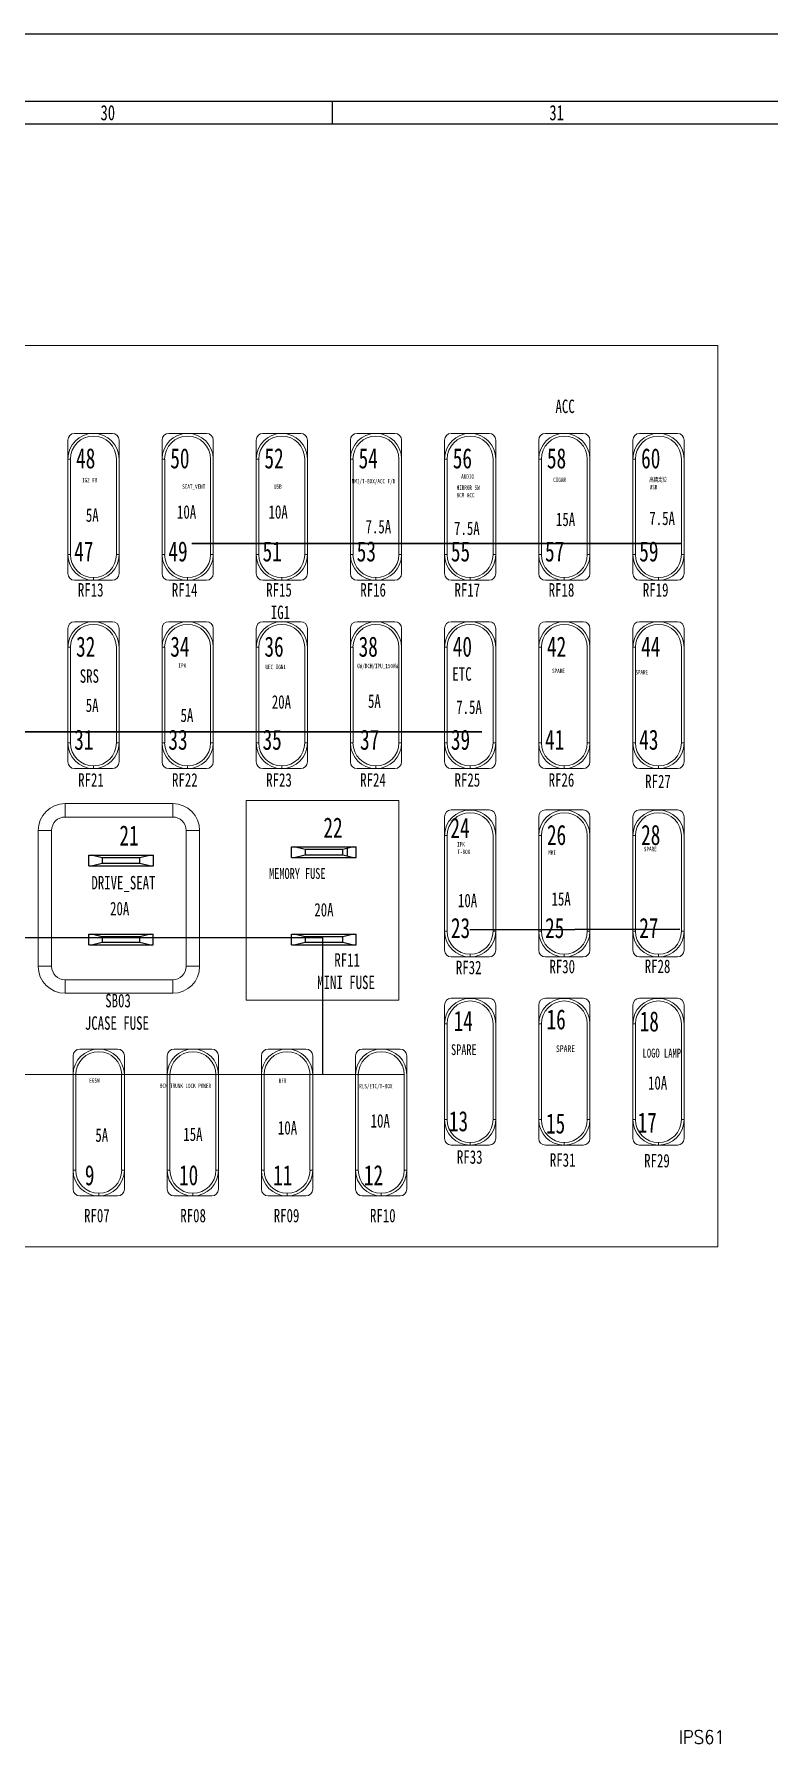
# Model space of a CAD drawing. Header units: inches. Extents: x 47316 to 59086, y 3141 to 11743.
# Drawn here: x 53201.4 to 53365.2, y 8692.1 to 9073.5 of the extents above; entities that cross this region are included whole.
import ezdxf

# ---------------------------------------------------------------- set-up
doc = ezdxf.new("R2010")
doc.units = ezdxf.units.IN
doc.header["$MEASUREMENT"] = 0
doc.layers.add('120', color=7, linetype='Continuous')
doc.styles.add('MtX_FangSong_GB2312', font='')
doc.styles.add('MtX_NSimSun', font='')
doc.styles.add('MtX_SimSun', font='')
doc.styles.add('MtX_SimSun_1_2', font='')
doc.styles.get("Standard").update_dxf_attribs({"font": ''})
doc.styles.get('MtX_FangSong_GB2312').set_extended_font_data('FangSong_GB2312')
doc.styles.get('MtX_NSimSun').set_extended_font_data('NSimSun')
doc.styles.get('MtX_SimSun').set_extended_font_data('SimSun')
doc.styles.get('MtX_SimSun_1_2').set_extended_font_data('SimSun', bold=True)
doc.styles.get('Standard').set_extended_font_data('SimSun')

msp = doc.modelspace()

# ---------------------------------------------------------------- linework, layer by layer
at = {"color": 0, "lineweight": -2}
for p, q in [((56191.93, 9073.45), (50247.93, 9073.45)), ((56067.93, 9058.45), (50267.93, 9058.45)), ((53267.93, 9053.45), (53267.93, 9058.45)), ((50267.93, 9053.45), (56171.93, 9053.45))]:
    msp.add_line(p, q, dxfattribs=at)
at = {"color": 0, "linetype": 'ByBlock', "lineweight": 18}
for p, q in [((52987.82, 9003.99), (53353.82, 9003.99)), ((53353.82, 9003.99), (53353.82, 8802.99)), ((53214.61, 8984.42), (53210.4, 8984.42)), ((53218.83, 8984.42), (53214.61, 8984.42)), ((53235.61, 8984.42), (53231.4, 8984.42)), ((53239.83, 8984.42), (53235.61, 8984.42)), ((53256.61, 8984.42), (53252.4, 8984.42)), ((53260.83, 8984.42), (53256.61, 8984.42)), ((53277.61, 8984.42), (53273.4, 8984.42)), ((53281.83, 8984.42), (53277.61, 8984.42)), ((53298.61, 8984.42), (53294.4, 8984.42)), ((53302.83, 8984.42), (53298.61, 8984.42)), ((53319.61, 8984.42), (53315.4, 8984.42)), ((53323.83, 8984.42), (53319.61, 8984.42)), ((53340.61, 8984.42), (53336.4, 8984.42)), ((53344.83, 8984.42), (53340.61, 8984.42)), ((53208.9, 8982.92), (53208.9, 8978.7)), ((53220.33, 8978.7), (53220.33, 8982.92)), ((53229.9, 8982.92), (53229.9, 8978.7)), ((53241.33, 8978.7), (53241.33, 8982.92)), ((53250.9, 8982.92), (53250.9, 8978.7)), ((53262.33, 8978.7), (53262.33, 8982.92)), ((53271.9, 8982.92), (53271.9, 8978.7)), ((53283.33, 8978.7), (53283.33, 8982.92)), ((53292.9, 8982.92), (53292.9, 8978.7)), ((53304.33, 8978.7), (53304.33, 8982.92)), ((53313.9, 8982.92), (53313.9, 8978.7)), ((53325.33, 8978.7), (53325.33, 8982.92)), ((53334.9, 8982.92), (53334.9, 8978.7)), ((53346.33, 8978.7), (53346.33, 8982.92)), ((53208.9, 8957.37), (53208.9, 8978.7)), ((53208.9, 8978.7), (53209.5, 8978.7)), ((53209.5, 8978.7), (53209.5, 8957.37)), ((53219.73, 8957.37), (53219.73, 8978.7)), ((53220.33, 8978.7), (53220.33, 8957.37)), ((53229.9, 8957.37), (53229.9, 8978.7)), ((53229.9, 8978.7), (53230.5, 8978.7)), ((53230.5, 8978.7), (53230.5, 8957.37)), ((53240.73, 8957.37), (53240.73, 8978.7)), ((53241.33, 8978.7), (53241.33, 8957.37)), ((53250.9, 8957.37), (53250.9, 8978.7)), ((53250.9, 8978.7), (53251.5, 8978.7)), ((53251.5, 8978.7), (53251.5, 8957.37)), ((53261.73, 8957.37), (53261.73, 8978.7)), ((53262.33, 8978.7), (53262.33, 8957.37)), ((53271.9, 8957.37), (53271.9, 8978.7)), ((53271.9, 8978.7), (53272.5, 8978.7)), ((53272.5, 8978.7), (53272.5, 8957.37)), ((53282.73, 8957.37), (53282.73, 8978.7)), ((53283.33, 8978.7), (53283.33, 8957.37)), ((53292.9, 8957.37), (53292.9, 8978.7)), ((53292.9, 8978.7), (53293.5, 8978.7)), ((53293.5, 8978.7), (53293.5, 8957.37)), ((53303.73, 8957.37), (53303.73, 8978.7)), ((53304.33, 8978.7), (53304.33, 8957.37)), ((53313.9, 8957.37), (53313.9, 8978.7)), ((53313.9, 8978.7), (53314.5, 8978.7)), ((53314.5, 8978.7), (53314.5, 8957.37)), ((53324.73, 8957.37), (53324.73, 8978.7)), ((53325.33, 8978.7), (53325.33, 8957.37)), ((53334.9, 8957.37), (53334.9, 8978.7)), ((53334.9, 8978.7), (53335.5, 8978.7)), ((53335.5, 8978.7), (53335.5, 8957.37)), ((53345.73, 8957.37), (53345.73, 8978.7)), ((53346.33, 8978.7), (53346.33, 8957.37)), ((53208.9, 8957.37), (53209.5, 8957.37)), ((53208.9, 8957.37), (53208.9, 8953.16)), ((53219.73, 8957.37), (53220.33, 8957.37)), ((53220.33, 8953.16), (53220.33, 8957.37)), ((53229.9, 8957.37), (53230.5, 8957.37)), ((53229.9, 8957.37), (53229.9, 8953.16)), ((53240.73, 8957.37), (53241.33, 8957.37)), ((53241.33, 8953.16), (53241.33, 8957.37)), ((53250.9, 8957.37), (53251.5, 8957.37)), ((53250.9, 8957.37), (53250.9, 8953.16)), ((53261.73, 8957.37), (53262.33, 8957.37)), ((53262.33, 8953.16), (53262.33, 8957.37)), ((53271.9, 8957.37), (53272.5, 8957.37)), ((53271.9, 8957.37), (53271.9, 8953.16)), ((53282.73, 8957.37), (53283.33, 8957.37)), ((53283.33, 8953.16), (53283.33, 8957.37)), ((53292.9, 8957.37), (53293.5, 8957.37)), ((53292.9, 8957.37), (53292.9, 8953.16)), ((53303.73, 8957.37), (53304.33, 8957.37)), ((53304.33, 8953.16), (53304.33, 8957.37)), ((53313.9, 8957.37), (53314.5, 8957.37)), ((53313.9, 8957.37), (53313.9, 8953.16)), ((53324.73, 8957.37), (53325.33, 8957.37)), ((53325.33, 8953.16), (53325.33, 8957.37)), ((53334.9, 8957.37), (53335.5, 8957.37)), ((53334.9, 8957.37), (53334.9, 8953.16)), ((53345.73, 8957.37), (53346.33, 8957.37)), ((53346.33, 8953.16), (53346.33, 8957.37)), ((53210.4, 8951.66), (53214.61, 8951.66)), ((53214.61, 8951.66), (53214.61, 8952.26)), ((53214.61, 8951.66), (53218.83, 8951.66)), ((53231.4, 8951.66), (53235.61, 8951.66)), ((53235.61, 8951.66), (53235.61, 8952.26)), ((53235.61, 8951.66), (53239.83, 8951.66)), ((53252.4, 8951.66), (53256.61, 8951.66)), ((53256.61, 8951.66), (53256.61, 8952.26)), ((53256.61, 8951.66), (53260.83, 8951.66)), ((53273.4, 8951.66), (53277.61, 8951.66)), ((53277.61, 8951.66), (53277.61, 8952.26)), ((53277.61, 8951.66), (53281.83, 8951.66)), ((53294.4, 8951.66), (53298.61, 8951.66)), ((53298.61, 8951.66), (53298.61, 8952.26)), ((53298.61, 8951.66), (53302.83, 8951.66)), ((53315.4, 8951.66), (53319.61, 8951.66)), ((53319.61, 8951.66), (53319.61, 8952.26)), ((53319.61, 8951.66), (53323.83, 8951.66)), ((53336.4, 8951.66), (53340.61, 8951.66)), ((53340.61, 8951.66), (53340.61, 8952.26)), ((53340.61, 8951.66), (53344.83, 8951.66)), ((53214.61, 8942.42), (53210.4, 8942.42)), ((53218.83, 8942.42), (53214.61, 8942.42)), ((53235.61, 8942.42), (53231.4, 8942.42)), ((53239.83, 8942.42), (53235.61, 8942.42)), ((53256.61, 8942.42), (53252.4, 8942.42)), ((53260.83, 8942.42), (53256.61, 8942.42)), ((53277.61, 8942.42), (53273.4, 8942.42)), ((53281.83, 8942.42), (53277.61, 8942.42)), ((53298.61, 8942.42), (53294.4, 8942.42)), ((53302.83, 8942.42), (53298.61, 8942.42)), ((53319.61, 8942.42), (53315.4, 8942.42)), ((53323.83, 8942.42), (53319.61, 8942.42)), ((53340.61, 8942.42), (53336.4, 8942.42)), ((53344.83, 8942.42), (53340.61, 8942.42)), ((53208.9, 8940.92), (53208.9, 8936.7)), ((53220.33, 8936.7), (53220.33, 8940.92)), ((53229.9, 8940.92), (53229.9, 8936.7)), ((53241.33, 8936.7), (53241.33, 8940.92)), ((53250.9, 8940.92), (53250.9, 8936.7)), ((53262.33, 8936.7), (53262.33, 8940.92)), ((53271.9, 8940.92), (53271.9, 8936.7)), ((53283.33, 8936.7), (53283.33, 8940.92)), ((53292.9, 8940.92), (53292.9, 8936.7)), ((53304.33, 8936.7), (53304.33, 8940.92)), ((53313.9, 8940.92), (53313.9, 8936.7)), ((53325.33, 8936.7), (53325.33, 8940.92)), ((53334.9, 8940.92), (53334.9, 8936.7)), ((53346.33, 8936.7), (53346.33, 8940.92)), ((53208.9, 8915.37), (53208.9, 8936.7)), ((53208.9, 8936.7), (53209.5, 8936.7)), ((53209.5, 8936.7), (53209.5, 8915.37)), ((53219.73, 8915.37), (53219.73, 8936.7)), ((53220.33, 8936.7), (53220.33, 8915.37)), ((53229.9, 8915.37), (53229.9, 8936.7)), ((53229.9, 8936.7), (53230.5, 8936.7)), ((53230.5, 8936.7), (53230.5, 8915.37)), ((53240.73, 8915.37), (53240.73, 8936.7)), ((53241.33, 8936.7), (53241.33, 8915.37)), ((53250.9, 8915.37), (53250.9, 8936.7)), ((53250.9, 8936.7), (53251.5, 8936.7)), ((53251.5, 8936.7), (53251.5, 8915.37)), ((53261.73, 8915.37), (53261.73, 8936.7)), ((53262.33, 8936.7), (53262.33, 8915.37)), ((53271.9, 8915.37), (53271.9, 8936.7)), ((53271.9, 8936.7), (53272.5, 8936.7)), ((53272.5, 8936.7), (53272.5, 8915.37)), ((53282.73, 8915.37), (53282.73, 8936.7)), ((53283.33, 8936.7), (53283.33, 8915.37)), ((53292.9, 8915.37), (53292.9, 8936.7)), ((53292.9, 8936.7), (53293.5, 8936.7)), ((53293.5, 8936.7), (53293.5, 8915.37)), ((53303.73, 8915.37), (53303.73, 8936.7)), ((53304.33, 8936.7), (53304.33, 8915.37)), ((53313.9, 8915.37), (53313.9, 8936.7)), ((53313.9, 8936.7), (53314.5, 8936.7)), ((53314.5, 8936.7), (53314.5, 8915.37)), ((53324.73, 8915.37), (53324.73, 8936.7)), ((53325.33, 8936.7), (53325.33, 8915.37)), ((53334.9, 8915.37), (53334.9, 8936.7)), ((53334.9, 8936.7), (53335.5, 8936.7)), ((53335.5, 8936.7), (53335.5, 8915.37)), ((53345.73, 8915.37), (53345.73, 8936.7)), ((53346.33, 8936.7), (53346.33, 8915.37)), ((53208.9, 8915.37), (53209.5, 8915.37)), ((53208.9, 8915.37), (53208.9, 8911.16)), ((53219.73, 8915.37), (53220.33, 8915.37)), ((53220.33, 8911.16), (53220.33, 8915.37)), ((53229.9, 8915.37), (53230.5, 8915.37)), ((53229.9, 8915.37), (53229.9, 8911.16)), ((53240.73, 8915.37), (53241.33, 8915.37)), ((53241.33, 8911.16), (53241.33, 8915.37)), ((53250.9, 8915.37), (53251.5, 8915.37)), ((53250.9, 8915.37), (53250.9, 8911.16)), ((53261.73, 8915.37), (53262.33, 8915.37)), ((53262.33, 8911.16), (53262.33, 8915.37)), ((53271.9, 8915.37), (53272.5, 8915.37)), ((53271.9, 8915.37), (53271.9, 8911.16)), ((53282.73, 8915.37), (53283.33, 8915.37)), ((53283.33, 8911.16), (53283.33, 8915.37)), ((53292.9, 8915.37), (53293.5, 8915.37)), ((53292.9, 8915.37), (53292.9, 8911.16)), ((53303.73, 8915.37), (53304.33, 8915.37)), ((53304.33, 8911.16), (53304.33, 8915.37)), ((53313.9, 8915.37), (53314.5, 8915.37)), ((53313.9, 8915.37), (53313.9, 8911.16)), ((53324.73, 8915.37), (53325.33, 8915.37)), ((53325.33, 8911.16), (53325.33, 8915.37)), ((53334.9, 8915.37), (53335.5, 8915.37)), ((53334.9, 8915.37), (53334.9, 8911.16)), ((53345.73, 8915.37), (53346.33, 8915.37)), ((53346.33, 8911.16), (53346.33, 8915.37)), ((53210.4, 8909.66), (53214.61, 8909.66)), ((53214.61, 8909.66), (53214.61, 8910.26)), ((53214.61, 8909.66), (53218.83, 8909.66)), ((53231.4, 8909.66), (53235.61, 8909.66)), ((53235.61, 8909.66), (53235.61, 8910.26)), ((53235.61, 8909.66), (53239.83, 8909.66)), ((53252.4, 8909.66), (53256.61, 8909.66)), ((53256.61, 8909.66), (53256.61, 8910.26)), ((53256.61, 8909.66), (53260.83, 8909.66)), ((53273.4, 8909.66), (53277.61, 8909.66)), ((53277.61, 8909.66), (53277.61, 8910.26)), ((53277.61, 8909.66), (53281.83, 8909.66)), ((53294.4, 8909.66), (53298.61, 8909.66)), ((53298.61, 8909.66), (53298.61, 8910.26)), ((53298.61, 8909.66), (53302.83, 8909.66)), ((53315.4, 8909.66), (53319.61, 8909.66)), ((53319.61, 8909.66), (53319.61, 8910.26)), ((53319.61, 8909.66), (53323.83, 8909.66)), ((53336.4, 8909.66), (53340.61, 8909.66)), ((53340.61, 8909.66), (53340.61, 8910.26)), ((53340.61, 8909.66), (53344.83, 8909.66)), ((53208.29, 8898.85), (53208.29, 8901.85)), ((53208.29, 8901.85), (53232.29, 8901.85)), ((53232.29, 8898.85), (53232.29, 8901.85)), ((53248.68, 8858.03), (53248.68, 8902.5)), ((53248.68, 8902.5), (53282.7, 8902.5)), ((53282.7, 8902.5), (53282.7, 8858.03)), ((53298.61, 8900.42), (53294.4, 8900.42)), ((53302.83, 8900.42), (53298.61, 8900.42)), ((53319.61, 8900.42), (53315.4, 8900.42)), ((53323.83, 8900.42), (53319.61, 8900.42)), ((53340.61, 8900.42), (53336.4, 8900.42)), ((53344.83, 8900.42), (53340.61, 8900.42)), ((53232.29, 8898.85), (53208.29, 8898.85)), ((53292.9, 8898.92), (53292.9, 8894.7)), ((53304.33, 8894.7), (53304.33, 8898.92)), ((53313.9, 8898.92), (53313.9, 8894.7)), ((53325.33, 8894.7), (53325.33, 8898.92)), ((53334.9, 8898.92), (53334.9, 8894.7)), ((53346.33, 8894.7), (53346.33, 8898.92)), ((53205.29, 8895.85), (53202.29, 8895.85)), ((53202.29, 8865.55), (53202.29, 8895.85)), ((53205.29, 8895.85), (53205.29, 8865.55)), ((53235.29, 8865.55), (53235.29, 8895.85)), ((53238.29, 8895.85), (53235.29, 8895.85)), ((53238.29, 8895.85), (53238.29, 8865.55)), ((53292.9, 8873.37), (53292.9, 8894.7)), ((53292.9, 8894.7), (53293.5, 8894.7)), ((53293.5, 8894.7), (53293.5, 8873.37)), ((53303.73, 8873.37), (53303.73, 8894.7)), ((53304.33, 8894.7), (53304.33, 8873.37)), ((53313.9, 8873.37), (53313.9, 8894.7)), ((53313.9, 8894.7), (53314.5, 8894.7)), ((53314.5, 8894.7), (53314.5, 8873.37)), ((53324.73, 8873.37), (53324.73, 8894.7)), ((53325.33, 8894.7), (53325.33, 8873.37)), ((53334.9, 8873.37), (53334.9, 8894.7)), ((53334.9, 8894.7), (53335.5, 8894.7)), ((53335.5, 8894.7), (53335.5, 8873.37)), ((53345.73, 8873.37), (53345.73, 8894.7)), ((53346.33, 8894.7), (53346.33, 8873.37)), ((53292.9, 8873.37), (53293.5, 8873.37)), ((53292.9, 8873.37), (53292.9, 8869.16)), ((53303.73, 8873.37), (53304.33, 8873.37)), ((53304.33, 8869.16), (53304.33, 8873.37)), ((53313.9, 8873.37), (53314.5, 8873.37)), ((53313.9, 8873.37), (53313.9, 8869.16)), ((53324.73, 8873.37), (53325.33, 8873.37)), ((53325.33, 8869.16), (53325.33, 8873.37)), ((53334.9, 8873.37), (53335.5, 8873.37)), ((53334.9, 8873.37), (53334.9, 8869.16)), ((53345.73, 8873.37), (53346.33, 8873.37)), ((53346.33, 8869.16), (53346.33, 8873.37)), ((53205.29, 8865.55), (53202.29, 8865.55)), ((53238.29, 8865.55), (53235.29, 8865.55)), ((53294.4, 8867.66), (53298.61, 8867.66)), ((53298.61, 8867.66), (53298.61, 8868.26)), ((53298.61, 8867.66), (53302.83, 8867.66)), ((53315.4, 8867.66), (53319.61, 8867.66)), ((53319.61, 8867.66), (53319.61, 8868.26)), ((53319.61, 8867.66), (53323.83, 8867.66)), ((53336.4, 8867.66), (53340.61, 8867.66)), ((53340.61, 8867.66), (53340.61, 8868.26)), ((53340.61, 8867.66), (53344.83, 8867.66)), ((53208.29, 8859.55), (53208.29, 8862.55)), ((53208.29, 8862.55), (53232.29, 8862.55)), ((53232.29, 8859.55), (53232.29, 8862.55)), ((53232.29, 8859.55), (53208.29, 8859.55)), ((53282.7, 8858.03), (53248.68, 8858.03)), ((53298.61, 8858.42), (53294.4, 8858.42)), ((53302.83, 8858.42), (53298.61, 8858.42)), ((53319.61, 8858.42), (53315.4, 8858.42)), ((53323.83, 8858.42), (53319.61, 8858.42)), ((53340.61, 8858.42), (53336.4, 8858.42)), ((53344.83, 8858.42), (53340.61, 8858.42)), ((53292.9, 8856.92), (53292.9, 8852.7)), ((53304.33, 8852.7), (53304.33, 8856.92)), ((53313.9, 8856.92), (53313.9, 8852.7)), ((53325.33, 8852.7), (53325.33, 8856.92)), ((53334.9, 8856.92), (53334.9, 8852.7)), ((53346.33, 8852.7), (53346.33, 8856.92)), ((53292.9, 8831.37), (53292.9, 8852.7)), ((53292.9, 8852.7), (53293.5, 8852.7)), ((53293.5, 8852.7), (53293.5, 8831.37)), ((53303.73, 8831.37), (53303.73, 8852.7)), ((53304.33, 8852.7), (53304.33, 8831.37)), ((53313.9, 8831.37), (53313.9, 8852.7)), ((53313.9, 8852.7), (53314.5, 8852.7)), ((53314.5, 8852.7), (53314.5, 8831.37)), ((53324.73, 8831.37), (53324.73, 8852.7)), ((53325.33, 8852.7), (53325.33, 8831.37)), ((53334.9, 8831.37), (53334.9, 8852.7)), ((53334.9, 8852.7), (53335.5, 8852.7)), ((53335.5, 8852.7), (53335.5, 8831.37)), ((53345.73, 8831.37), (53345.73, 8852.7)), ((53346.33, 8852.7), (53346.33, 8831.37)), ((53215.79, 8847.1), (53211.57, 8847.1)), ((53220, 8847.1), (53215.79, 8847.1)), ((53236.79, 8847.1), (53232.57, 8847.1)), ((53241, 8847.1), (53236.79, 8847.1)), ((53257.79, 8847.1), (53253.57, 8847.1)), ((53262, 8847.1), (53257.79, 8847.1)), ((53278.79, 8847.1), (53274.57, 8847.1)), ((53283, 8847.1), (53278.79, 8847.1)), ((53210.07, 8845.6), (53210.07, 8841.39)), ((53221.5, 8841.39), (53221.5, 8845.6)), ((53231.07, 8845.6), (53231.07, 8841.39)), ((53242.5, 8841.39), (53242.5, 8845.6)), ((53252.07, 8845.6), (53252.07, 8841.39)), ((53263.5, 8841.39), (53263.5, 8845.6)), ((53273.07, 8845.6), (53273.07, 8841.39)), ((53284.5, 8841.39), (53284.5, 8845.6)), ((53210.07, 8820.06), (53210.07, 8841.39)), ((53210.07, 8841.39), (53210.67, 8841.39)), ((53210.67, 8841.39), (53210.67, 8820.06)), ((53220.9, 8820.06), (53220.9, 8841.39)), ((53221.5, 8841.39), (53221.5, 8820.06)), ((53231.07, 8820.06), (53231.07, 8841.39)), ((53231.07, 8841.39), (53231.67, 8841.39)), ((53231.67, 8841.39), (53231.67, 8820.06)), ((53241.9, 8820.06), (53241.9, 8841.39)), ((53242.5, 8841.39), (53242.5, 8820.06)), ((53252.07, 8820.06), (53252.07, 8841.39)), ((53252.07, 8841.39), (53252.67, 8841.39)), ((53252.67, 8841.39), (53252.67, 8820.06)), ((53262.9, 8820.06), (53262.9, 8841.39)), ((53263.5, 8841.39), (53263.5, 8820.06)), ((53273.07, 8820.06), (53273.07, 8841.39)), ((53273.07, 8841.39), (53273.67, 8841.39)), ((53273.67, 8841.39), (53273.67, 8820.06)), ((53283.9, 8820.06), (53283.9, 8841.39)), ((53284.5, 8841.39), (53284.5, 8820.06)), ((53292.9, 8831.37), (53293.5, 8831.37)), ((53292.9, 8831.37), (53292.9, 8827.16)), ((53303.73, 8831.37), (53304.33, 8831.37)), ((53304.33, 8827.16), (53304.33, 8831.37)), ((53313.9, 8831.37), (53314.5, 8831.37)), ((53313.9, 8831.37), (53313.9, 8827.16)), ((53324.73, 8831.37), (53325.33, 8831.37)), ((53325.33, 8827.16), (53325.33, 8831.37)), ((53334.9, 8831.37), (53335.5, 8831.37)), ((53334.9, 8831.37), (53334.9, 8827.16)), ((53345.73, 8831.37), (53346.33, 8831.37)), ((53346.33, 8827.16), (53346.33, 8831.37)), ((53294.4, 8825.66), (53298.61, 8825.66)), ((53298.61, 8825.66), (53298.61, 8826.26)), ((53298.61, 8825.66), (53302.83, 8825.66)), ((53315.4, 8825.66), (53319.61, 8825.66)), ((53319.61, 8825.66), (53319.61, 8826.26)), ((53319.61, 8825.66), (53323.83, 8825.66)), ((53336.4, 8825.66), (53340.61, 8825.66)), ((53340.61, 8825.66), (53340.61, 8826.26)), ((53340.61, 8825.66), (53344.83, 8825.66)), ((53210.07, 8820.06), (53210.67, 8820.06)), ((53210.07, 8820.06), (53210.07, 8815.84)), ((53220.9, 8820.06), (53221.5, 8820.06)), ((53221.5, 8815.84), (53221.5, 8820.06)), ((53231.07, 8820.06), (53231.67, 8820.06)), ((53231.07, 8820.06), (53231.07, 8815.84)), ((53241.9, 8820.06), (53242.5, 8820.06)), ((53242.5, 8815.84), (53242.5, 8820.06)), ((53252.07, 8820.06), (53252.67, 8820.06)), ((53252.07, 8820.06), (53252.07, 8815.84)), ((53262.9, 8820.06), (53263.5, 8820.06)), ((53263.5, 8815.84), (53263.5, 8820.06)), ((53273.07, 8820.06), (53273.67, 8820.06)), ((53273.07, 8820.06), (53273.07, 8815.84)), ((53283.9, 8820.06), (53284.5, 8820.06)), ((53284.5, 8815.84), (53284.5, 8820.06)), ((53211.57, 8814.34), (53215.79, 8814.34)), ((53215.79, 8814.34), (53215.79, 8814.94)), ((53215.79, 8814.34), (53220, 8814.34)), ((53232.57, 8814.34), (53236.79, 8814.34)), ((53236.79, 8814.34), (53236.79, 8814.94)), ((53236.79, 8814.34), (53241, 8814.34)), ((53253.57, 8814.34), (53257.79, 8814.34)), ((53257.79, 8814.34), (53257.79, 8814.94)), ((53257.79, 8814.34), (53262, 8814.34)), ((53274.57, 8814.34), (53278.79, 8814.34)), ((53278.79, 8814.34), (53278.79, 8814.94)), ((53278.79, 8814.34), (53283, 8814.34)), ((53353.82, 8802.99), (52987.82, 8802.99))]:
    msp.add_line(p, q, dxfattribs=at)
at = {"color": 0, "lineweight": 30}
for p, q in [((53236.53, 8959.87), (53345.73, 8959.86)), ((53188.5, 8917.86), (53301.24, 8917.87))]:
    msp.add_line(p, q, dxfattribs=at)
at = {"color": 0, "linetype": 'Continuous'}
for p, q in [((53258.79, 8889.79), (53258.79, 8892.19)), ((53258.79, 8892.19), (53273.19, 8892.19)), ((53261.79, 8891.59), (53259.39, 8892.19)), ((53272.59, 8892.19), (53270.19, 8891.59)), ((53273.19, 8889.79), (53273.19, 8892.19)), ((53213.58, 8887.94), (53213.58, 8890.34)), ((53213.58, 8890.34), (53227.98, 8890.34)), ((53216.58, 8889.74), (53214.18, 8890.34)), ((53214.18, 8887.94), (53216.58, 8888.54)), ((53216.58, 8889.74), (53216.58, 8888.54)), ((53224.98, 8889.74), (53216.58, 8889.74)), ((53216.58, 8888.54), (53224.98, 8888.54)), ((53227.38, 8890.34), (53224.98, 8889.74)), ((53224.98, 8888.54), (53224.98, 8889.74)), ((53224.98, 8888.54), (53227.38, 8887.94)), ((53227.98, 8887.94), (53227.98, 8890.34)), ((53258.79, 8889.79), (53273.19, 8889.79)), ((53259.39, 8889.79), (53261.79, 8890.39)), ((53261.79, 8891.59), (53261.79, 8890.39)), ((53270.19, 8891.59), (53261.79, 8891.59)), ((53261.79, 8890.39), (53270.19, 8890.39)), ((53270.19, 8890.39), (53270.19, 8891.59)), ((53270.19, 8890.39), (53272.59, 8889.79)), ((53213.58, 8887.94), (53227.98, 8887.94)), ((53213.56, 8870.34), (53213.56, 8872.74)), ((53213.56, 8872.74), (53227.96, 8872.74)), ((53213.56, 8870.34), (53227.96, 8870.34)), ((53216.56, 8872.14), (53214.16, 8872.74)), ((53214.16, 8870.34), (53216.56, 8870.94)), ((53216.56, 8872.14), (53216.56, 8870.94)), ((53224.96, 8872.14), (53216.56, 8872.14)), ((53216.56, 8870.94), (53224.96, 8870.94)), ((53227.36, 8872.74), (53224.96, 8872.14)), ((53224.96, 8870.94), (53224.96, 8872.14)), ((53224.96, 8870.94), (53227.36, 8870.34)), ((53227.96, 8870.34), (53227.96, 8872.74)), ((53258.79, 8870.34), (53258.79, 8872.74)), ((53258.79, 8872.74), (53273.19, 8872.74)), ((53258.79, 8870.34), (53273.19, 8870.34)), ((53261.79, 8872.14), (53259.39, 8872.74)), ((53259.39, 8870.34), (53261.79, 8870.94)), ((53261.79, 8872.14), (53261.79, 8870.94)), ((53270.19, 8872.14), (53261.79, 8872.14)), ((53261.79, 8870.94), (53270.19, 8870.94)), ((53272.59, 8872.74), (53270.19, 8872.14)), ((53270.19, 8870.94), (53270.19, 8872.14)), ((53270.19, 8870.94), (53272.59, 8870.34)), ((53273.19, 8870.34), (53273.19, 8872.74))]:
    msp.add_line(p, q, dxfattribs=at)
at = {"color": 0}
for p, q in [((53271.21, 8891.76), (53271.21, 8890.12)), ((53122.49, 8871.95), (53248.68, 8871.95)), ((53248.68, 8871.95), (53265.69, 8871.95)), ((53265.69, 8871.95), (53265.69, 8841.41)), ((53051.78, 8841.74), (53283.9, 8841.39))]:
    msp.add_line(p, q, dxfattribs=at)
at = {"color": 0, "linetype": 'ByBlock', "lineweight": 18, "extrusion": (0, 0, -1)}
for centre, radius, start, end in [((-53214.61, 8978.7), 5.71, 0, 180), ((-53235.61, 8978.7), 5.71, 0, 180), ((-53256.61, 8978.7), 5.71, 0, 180), ((-53277.61, 8978.7), 5.71, 0, 180), ((-53298.61, 8978.7), 5.71, 0, 180), ((-53319.61, 8978.7), 5.71, 0, 180), ((-53340.61, 8978.7), 5.71, 0, 180), ((-53214.61, 8957.37), 5.71, 270, 0), ((-53214.61, 8957.37), 5.71, 180, 270), ((-53235.61, 8957.37), 5.71, 270, 0), ((-53235.61, 8957.37), 5.71, 180, 270), ((-53256.61, 8957.37), 5.71, 270, 0), ((-53256.61, 8957.37), 5.71, 180, 270), ((-53277.61, 8957.37), 5.71, 270, 0), ((-53277.61, 8957.37), 5.71, 180, 270), ((-53298.61, 8957.37), 5.71, 270, 0), ((-53298.61, 8957.37), 5.71, 180, 270), ((-53319.61, 8957.37), 5.71, 270, 0), ((-53319.61, 8957.37), 5.71, 180, 270), ((-53340.61, 8957.37), 5.71, 270, 0), ((-53340.61, 8957.37), 5.71, 180, 270), ((-53214.61, 8936.7), 5.71, 0, 180), ((-53235.61, 8936.7), 5.71, 0, 180), ((-53256.61, 8936.7), 5.71, 0, 180), ((-53277.61, 8936.7), 5.71, 0, 180), ((-53298.61, 8936.7), 5.71, 0, 180), ((-53319.61, 8936.7), 5.71, 0, 180), ((-53340.61, 8936.7), 5.71, 0, 180), ((-53214.61, 8915.37), 5.71, 270, 0), ((-53214.61, 8915.37), 5.71, 180, 270), ((-53235.61, 8915.37), 5.71, 270, 0), ((-53235.61, 8915.37), 5.71, 180, 270), ((-53256.61, 8915.37), 5.71, 270, 0), ((-53256.61, 8915.37), 5.71, 180, 270), ((-53277.61, 8915.37), 5.71, 270, 0), ((-53277.61, 8915.37), 5.71, 180, 270), ((-53298.61, 8915.37), 5.71, 270, 0), ((-53298.61, 8915.37), 5.71, 180, 270), ((-53319.61, 8915.37), 5.71, 270, 0), ((-53319.61, 8915.37), 5.71, 180, 270), ((-53340.61, 8915.37), 5.71, 270, 0), ((-53340.61, 8915.37), 5.71, 180, 270), ((-53208.29, 8895.85), 6, 0, 90), ((-53232.29, 8895.85), 6, 90, 180), ((-53298.61, 8894.7), 5.71, 0, 180), ((-53319.61, 8894.7), 5.71, 0, 180), ((-53340.61, 8894.7), 5.71, 0, 180), ((-53298.61, 8873.37), 5.71, 270, 0), ((-53298.61, 8873.37), 5.71, 180, 270), ((-53319.61, 8873.37), 5.71, 270, 0), ((-53319.61, 8873.37), 5.71, 180, 270), ((-53340.61, 8873.37), 5.71, 270, 0), ((-53340.61, 8873.37), 5.71, 180, 270), ((-53208.29, 8865.55), 6, 270, 0), ((-53232.29, 8865.55), 6, 180, 270), ((-53298.61, 8852.7), 5.71, 0, 180), ((-53319.61, 8852.7), 5.71, 0, 180), ((-53340.61, 8852.7), 5.71, 0, 180), ((-53215.79, 8841.39), 5.71, 0, 180), ((-53236.79, 8841.39), 5.71, 0, 180), ((-53257.79, 8841.39), 5.71, 0, 180), ((-53278.79, 8841.39), 5.71, 0, 180), ((-53298.61, 8831.37), 5.71, 270, 0), ((-53298.61, 8831.37), 5.71, 180, 270), ((-53319.61, 8831.37), 5.71, 270, 0), ((-53319.61, 8831.37), 5.71, 180, 270), ((-53340.61, 8831.37), 5.71, 270, 0), ((-53340.61, 8831.37), 5.71, 180, 270), ((-53215.79, 8820.06), 5.71, 270, 0), ((-53215.79, 8820.06), 5.71, 180, 270), ((-53236.79, 8820.06), 5.71, 270, 0), ((-53236.79, 8820.06), 5.71, 180, 270), ((-53257.79, 8820.06), 5.71, 270, 0), ((-53257.79, 8820.06), 5.71, 180, 270), ((-53278.79, 8820.06), 5.71, 270, 0), ((-53278.79, 8820.06), 5.71, 180, 270)]:
    msp.add_arc(centre, radius, start, end, dxfattribs=at)
at = {"color": 0, "linetype": 'ByBlock', "lineweight": 18}
for centre, radius, start, end in [((53210.4, 8982.92), 1.5, 90, 180), ((53214.61, 8978.7), 5.12, 0, 180), ((53218.83, 8982.92), 1.5, 0, 90), ((53231.4, 8982.92), 1.5, 90, 180), ((53235.61, 8978.7), 5.12, 0, 180), ((53239.83, 8982.92), 1.5, 0, 90), ((53252.4, 8982.92), 1.5, 90, 180), ((53256.61, 8978.7), 5.12, 0, 180), ((53260.83, 8982.92), 1.5, 0, 90), ((53273.4, 8982.92), 1.5, 90, 180), ((53277.61, 8978.7), 5.12, 0, 180), ((53281.83, 8982.92), 1.5, 0, 90), ((53294.4, 8982.92), 1.5, 90, 180), ((53298.61, 8978.7), 5.12, 0, 180), ((53302.83, 8982.92), 1.5, 0, 90), ((53315.4, 8982.92), 1.5, 90, 180), ((53319.61, 8978.7), 5.12, 0, 180), ((53323.83, 8982.92), 1.5, 0, 90), ((53336.4, 8982.92), 1.5, 90, 180), ((53340.61, 8978.7), 5.12, 0, 180), ((53344.83, 8982.92), 1.5, 0, 90), ((53214.61, 8957.37), 5.12, 180, 270), ((53214.61, 8957.37), 5.12, 270, 0), ((53235.61, 8957.37), 5.12, 180, 270), ((53235.61, 8957.37), 5.12, 270, 0), ((53256.61, 8957.37), 5.12, 180, 270), ((53256.61, 8957.37), 5.12, 270, 0), ((53277.61, 8957.37), 5.12, 180, 270), ((53277.61, 8957.37), 5.12, 270, 0), ((53298.61, 8957.37), 5.12, 180, 270), ((53298.61, 8957.37), 5.12, 270, 0), ((53319.61, 8957.37), 5.12, 180, 270), ((53319.61, 8957.37), 5.12, 270, 0), ((53340.61, 8957.37), 5.12, 180, 270), ((53340.61, 8957.37), 5.12, 270, 0), ((53210.4, 8953.16), 1.5, 180, 270), ((53218.83, 8953.16), 1.5, 270, 0), ((53231.4, 8953.16), 1.5, 180, 270), ((53239.83, 8953.16), 1.5, 270, 0), ((53252.4, 8953.16), 1.5, 180, 270), ((53260.83, 8953.16), 1.5, 270, 0), ((53273.4, 8953.16), 1.5, 180, 270), ((53281.83, 8953.16), 1.5, 270, 0), ((53294.4, 8953.16), 1.5, 180, 270), ((53302.83, 8953.16), 1.5, 270, 0), ((53315.4, 8953.16), 1.5, 180, 270), ((53323.83, 8953.16), 1.5, 270, 0), ((53336.4, 8953.16), 1.5, 180, 270), ((53344.83, 8953.16), 1.5, 270, 0), ((53210.4, 8940.92), 1.5, 90, 180), ((53214.61, 8936.7), 5.12, 0, 180), ((53218.83, 8940.92), 1.5, 0, 90), ((53231.4, 8940.92), 1.5, 90, 180), ((53235.61, 8936.7), 5.12, 0, 180), ((53239.83, 8940.92), 1.5, 0, 90), ((53252.4, 8940.92), 1.5, 90, 180), ((53256.61, 8936.7), 5.12, 0, 180), ((53260.83, 8940.92), 1.5, 0, 90), ((53273.4, 8940.92), 1.5, 90, 180), ((53277.61, 8936.7), 5.12, 0, 180), ((53281.83, 8940.92), 1.5, 0, 90), ((53294.4, 8940.92), 1.5, 90, 180), ((53298.61, 8936.7), 5.12, 0, 180), ((53302.83, 8940.92), 1.5, 0, 90), ((53315.4, 8940.92), 1.5, 90, 180), ((53319.61, 8936.7), 5.12, 0, 180), ((53323.83, 8940.92), 1.5, 0, 90), ((53336.4, 8940.92), 1.5, 90, 180), ((53340.61, 8936.7), 5.12, 0, 180), ((53344.83, 8940.92), 1.5, 0, 90), ((53214.61, 8915.37), 5.12, 180, 270), ((53214.61, 8915.37), 5.12, 270, 0), ((53235.61, 8915.37), 5.12, 180, 270), ((53235.61, 8915.37), 5.12, 270, 0), ((53256.61, 8915.37), 5.12, 180, 270), ((53256.61, 8915.37), 5.12, 270, 0), ((53277.61, 8915.37), 5.12, 180, 270), ((53277.61, 8915.37), 5.12, 270, 0), ((53298.61, 8915.37), 5.12, 180, 270), ((53298.61, 8915.37), 5.12, 270, 0), ((53319.61, 8915.37), 5.12, 180, 270), ((53319.61, 8915.37), 5.12, 270, 0), ((53340.61, 8915.37), 5.12, 180, 270), ((53340.61, 8915.37), 5.12, 270, 0), ((53210.4, 8911.16), 1.5, 180, 270), ((53218.83, 8911.16), 1.5, 270, 0), ((53231.4, 8911.16), 1.5, 180, 270), ((53239.83, 8911.16), 1.5, 270, 0), ((53252.4, 8911.16), 1.5, 180, 270), ((53260.83, 8911.16), 1.5, 270, 0), ((53273.4, 8911.16), 1.5, 180, 270), ((53281.83, 8911.16), 1.5, 270, 0), ((53294.4, 8911.16), 1.5, 180, 270), ((53302.83, 8911.16), 1.5, 270, 0), ((53315.4, 8911.16), 1.5, 180, 270), ((53323.83, 8911.16), 1.5, 270, 0), ((53336.4, 8911.16), 1.5, 180, 270), ((53344.83, 8911.16), 1.5, 270, 0), ((53294.4, 8898.92), 1.5, 90, 180), ((53298.61, 8894.7), 5.12, 0, 180), ((53302.83, 8898.92), 1.5, 0, 90), ((53315.4, 8898.92), 1.5, 90, 180), ((53319.61, 8894.7), 5.12, 0, 180), ((53323.83, 8898.92), 1.5, 0, 90), ((53336.4, 8898.92), 1.5, 90, 180), ((53340.61, 8894.7), 5.12, 0, 180), ((53344.83, 8898.92), 1.5, 0, 90), ((53208.29, 8895.85), 3, 90, 180), ((53232.29, 8895.85), 3, 0, 90), ((53298.61, 8873.37), 5.12, 180, 270), ((53298.61, 8873.37), 5.12, 270, 0), ((53319.61, 8873.37), 5.12, 180, 270), ((53319.61, 8873.37), 5.12, 270, 0), ((53340.61, 8873.37), 5.12, 180, 270), ((53340.61, 8873.37), 5.12, 270, 0), ((53208.29, 8865.55), 3, 180, 270), ((53232.29, 8865.55), 3, 270, 0), ((53294.4, 8869.16), 1.5, 180, 270), ((53302.83, 8869.16), 1.5, 270, 0), ((53315.4, 8869.16), 1.5, 180, 270), ((53323.83, 8869.16), 1.5, 270, 0), ((53336.4, 8869.16), 1.5, 180, 270), ((53344.83, 8869.16), 1.5, 270, 0), ((53294.4, 8856.92), 1.5, 90, 180), ((53302.83, 8856.92), 1.5, 0, 90), ((53315.4, 8856.92), 1.5, 90, 180), ((53323.83, 8856.92), 1.5, 0, 90), ((53336.4, 8856.92), 1.5, 90, 180), ((53344.83, 8856.92), 1.5, 0, 90), ((53298.61, 8852.7), 5.12, 0, 180), ((53319.61, 8852.7), 5.12, 0, 180), ((53340.61, 8852.7), 5.12, 0, 180), ((53211.57, 8845.6), 1.5, 90, 180), ((53215.79, 8841.39), 5.12, 0, 180), ((53220, 8845.6), 1.5, 0, 90), ((53232.57, 8845.6), 1.5, 90, 180), ((53236.79, 8841.39), 5.12, 0, 180), ((53241, 8845.6), 1.5, 0, 90), ((53253.57, 8845.6), 1.5, 90, 180), ((53257.79, 8841.39), 5.12, 0, 180), ((53262, 8845.6), 1.5, 0, 90), ((53274.57, 8845.6), 1.5, 90, 180), ((53278.79, 8841.39), 5.12, 0, 180), ((53283, 8845.6), 1.5, 0, 90), ((53298.61, 8831.37), 5.12, 180, 270), ((53298.61, 8831.37), 5.12, 270, 0), ((53319.61, 8831.37), 5.12, 180, 270), ((53319.61, 8831.37), 5.12, 270, 0), ((53340.61, 8831.37), 5.12, 180, 270), ((53340.61, 8831.37), 5.12, 270, 0), ((53294.4, 8827.16), 1.5, 180, 270), ((53302.83, 8827.16), 1.5, 270, 0), ((53315.4, 8827.16), 1.5, 180, 270), ((53323.83, 8827.16), 1.5, 270, 0), ((53336.4, 8827.16), 1.5, 180, 270), ((53344.83, 8827.16), 1.5, 270, 0), ((53215.79, 8820.06), 5.12, 180, 270), ((53215.79, 8820.06), 5.12, 270, 0), ((53236.79, 8820.06), 5.12, 180, 270), ((53236.79, 8820.06), 5.12, 270, 0), ((53257.79, 8820.06), 5.12, 180, 270), ((53257.79, 8820.06), 5.12, 270, 0), ((53278.79, 8820.06), 5.12, 180, 270), ((53278.79, 8820.06), 5.12, 270, 0), ((53211.57, 8815.84), 1.5, 180, 270), ((53220, 8815.84), 1.5, 270, 0), ((53232.57, 8815.84), 1.5, 180, 270), ((53241, 8815.84), 1.5, 270, 0), ((53253.57, 8815.84), 1.5, 180, 270), ((53262, 8815.84), 1.5, 270, 0), ((53274.57, 8815.84), 1.5, 180, 270), ((53283, 8815.84), 1.5, 270, 0)]:
    msp.add_arc(centre, radius, start, end, dxfattribs=at)
at = {"layer": '120', "color": 0, "lineweight": 30}
msp.add_line((53298.58, 8873.71), (53345.4, 8873.87), dxfattribs=at)

# ---------------------------------------------------------------- texts
at = {"color": 0, "lineweight": -2, "style": 'MtX_FangSong_GB2312', "width": 0.7}
for s, p in [('30', (53216.19, 9054.25)), ('31', (53316.28, 9054.25))]:
    msp.add_text(s, height=3.4, dxfattribs=at).set_placement(p)
at = {"color": 0, "linetype": 'ByBlock', "lineweight": 18, "width": 0.7}
for s, height, style, p in [('ACC', 3, 'MtX_SimSun', (53317.64, 8988.95)), (' 48', 4.5, 'MtX_SimSun_1_2', (53208.6, 8976.61)), (' 50', 4.5, 'MtX_SimSun_1_2', (53229.6, 8976.61)), (' 52', 4.5, 'MtX_SimSun_1_2', (53250.6, 8976.61)), (' 54', 4.5, 'MtX_SimSun_1_2', (53271.6, 8976.61)), (' 56', 4.5, 'MtX_SimSun_1_2', (53292.6, 8976.61)), (' 58', 4.5, 'MtX_SimSun_1_2', (53313.6, 8976.61)), (' 60', 4.5, 'MtX_SimSun_1_2', (53334.6, 8976.61)), ('5A', 3, 'MtX_SimSun', (53212.92, 8964.69)), ('10A', 3, 'MtX_SimSun', (53233.24, 8965.39)), ('10A', 3, 'MtX_SimSun', (53253.66, 8965.39)), ('7.5A', 3, 'MtX_SimSun', (53275.29, 8962.11)), ('7.5A', 3, 'MtX_SimSun', (53295.03, 8961.76)), ('15A', 3, 'MtX_SimSun', (53317.75, 8963.75)), ('7.5A', 3, 'MtX_SimSun', (53338.57, 8963.98)), (' 47', 4.5, 'MtX_SimSun_1_2', (53208.18, 8955.85)), (' 49', 4.5, 'MtX_SimSun_1_2', (53229.18, 8955.85)), (' 51', 4.5, 'MtX_SimSun_1_2', (53250.18, 8955.85)), (' 53', 4.5, 'MtX_SimSun_1_2', (53271.18, 8955.85)), (' 55', 4.5, 'MtX_SimSun_1_2', (53292.18, 8955.85)), (' 57', 4.5, 'MtX_SimSun_1_2', (53313.18, 8955.85)), (' 59', 4.5, 'MtX_SimSun_1_2', (53334.18, 8955.85)), ('RF13', 3, 'MtX_SimSun', (53211.14, 8948.01)), ('RF14', 3, 'MtX_SimSun', (53232.1, 8948.01)), ('RF15', 3, 'MtX_SimSun', (53253.14, 8948.01)), ('RF16', 3, 'MtX_SimSun', (53274.12, 8948.01)), ('RF17', 3, 'MtX_SimSun', (53295.13, 8948.01)), ('RF18', 3, 'MtX_SimSun', (53316.13, 8948.01)), ('RF19', 3, 'MtX_SimSun', (53337.13, 8948.01)), ('IG1', 3, 'MtX_SimSun', (53254.17, 8943)), (' 32', 4.5, 'MtX_SimSun_1_2', (53208.6, 8934.61)), (' 34', 4.5, 'MtX_SimSun_1_2', (53229.6, 8934.61)), (' 36', 4.5, 'MtX_SimSun_1_2', (53250.6, 8934.61)), (' 38', 4.5, 'MtX_SimSun_1_2', (53271.6, 8934.61)), (' 40', 4.5, 'MtX_SimSun_1_2', (53292.6, 8934.61)), (' 42', 4.5, 'MtX_SimSun_1_2', (53313.6, 8934.61)), (' 44', 4.5, 'MtX_SimSun_1_2', (53334.6, 8934.61)), ('5A', 3, 'MtX_SimSun', (53212.89, 8922.28)), ('5A', 3, 'MtX_SimSun', (53234.03, 8920.06)), ('20A', 3, 'MtX_SimSun', (53254.39, 8923.02)), ('5A', 3, 'MtX_SimSun', (53275.83, 8923.2)), ('7.5A', 3, 'MtX_SimSun', (53295.51, 8921.86)), (' 31', 4.5, 'MtX_SimSun_1_2', (53208.18, 8913.85)), (' 33', 4.5, 'MtX_SimSun_1_2', (53229.18, 8913.85)), (' 35', 4.5, 'MtX_SimSun_1_2', (53250.18, 8913.85)), ('37', 4.5, 'MtX_SimSun_1_2', (53274.06, 8913.85)), (' 39', 4.5, 'MtX_SimSun_1_2', (53292.18, 8913.85)), (' 41', 4.5, 'MtX_SimSun_1_2', (53313.18, 8913.85)), (' 43', 4.5, 'MtX_SimSun_1_2', (53334.18, 8913.85)), ('RF21', 3, 'MtX_SimSun', (53211.2, 8905.63)), ('RF22', 3, 'MtX_SimSun', (53232.14, 8905.63)), ('RF23', 3, 'MtX_SimSun', (53253.14, 8905.63)), ('RF24', 3, 'MtX_SimSun', (53274.1, 8905.63)), ('RF25', 3, 'MtX_SimSun', (53295.14, 8905.63)), ('RF26', 3, 'MtX_SimSun', (53316.12, 8905.63)), ('RF27', 3, 'MtX_SimSun', (53337.65, 8905.29)), ('21', 4.5, 'MtX_SimSun_1_2', (53220.4, 8892.49)), ('22', 4.5, 'MtX_SimSun_1_2', (53265.89, 8894.25)), (' 24', 4.5, 'MtX_SimSun_1_2', (53292.06, 8894.16)), (' 26', 4.5, 'MtX_SimSun_1_2', (53313.6, 8892.61)), (' 28', 4.5, 'MtX_SimSun_1_2', (53334.6, 8892.61)), ('DRIVE_SEAT', 3, 'MtX_NSimSun', (53214.16, 8882.7)), ('10A', 3, 'MtX_SimSun', (53295.9, 8878.74)), ('15A', 3, 'MtX_SimSun', (53316.76, 8879.09)), ('20A', 3, 'MtX_SimSun', (53218.32, 8876.93)), ('20A', 3, 'MtX_SimSun', (53263.87, 8876.67)), (' 23', 4.5, 'MtX_SimSun_1_2', (53292.18, 8871.85)), (' 25', 4.5, 'MtX_SimSun_1_2', (53313.18, 8871.85)), (' 27', 4.5, 'MtX_SimSun_1_2', (53334.18, 8871.85)), ('RF11', 3, 'MtX_SimSun', (53268.33, 8865.48)), ('RF32', 3, 'MtX_SimSun', (53295.43, 8863.79)), ('RF30', 3, 'MtX_SimSun', (53316.29, 8864.01)), ('RF28', 3, 'MtX_SimSun', (53337.55, 8864.06)), ('MINI FUSE', 3, 'MtX_SimSun', (53264.51, 8860.48)), ('SB03', 3, 'MtX_SimSun', (53217.24, 8856.4)), ('JCASE FUSE', 3, 'MtX_SimSun', (53212.7, 8851.4)), ('14 ', 4.5, 'MtX_SimSun_1_2', (53294.93, 8851.12)), (' 16', 4.5, 'MtX_SimSun_1_2', (53313.51, 8851.47)), ('18', 4.5, 'MtX_SimSun_1_2', (53336.42, 8851.02)), ('10A', 3, 'MtX_SimSun', (53338.28, 8838.06)), ('10A', 3, 'MtX_SimSun', (53276.43, 8829.6)), (' 13', 4.5, 'MtX_SimSun_1_2', (53291.73, 8828.76)), (' 15', 4.5, 'MtX_SimSun_1_2', (53313.38, 8828.26)), (' 17', 4.5, 'MtX_SimSun_1_2', (53333.81, 8828.45)), ('5A', 3, 'MtX_SimSun', (53215.04, 8826.41)), ('15A', 3, 'MtX_SimSun', (53234.65, 8826.6)), ('10A', 3, 'MtX_SimSun', (53255.75, 8828.04)), ('RF33', 3, 'MtX_SimSun', (53295.66, 8821.52)), ('RF31', 3, 'MtX_SimSun', (53316.39, 8820.86)), ('RF29', 3, 'MtX_SimSun', (53337.42, 8820.7)), (' 9  ', 4.5, 'MtX_SimSun_1_2', (53210.55, 8816.72)), (' 10 ', 4.5, 'MtX_SimSun_1_2', (53231.55, 8816.72)), (' 11 ', 4.5, 'MtX_SimSun_1_2', (53252.55, 8816.72)), (' 12 ', 4.5, 'MtX_SimSun_1_2', (53272.78, 8816.72)), ('RF07', 3, 'MtX_SimSun', (53212.52, 8808.46)), ('RF08', 3, 'MtX_SimSun', (53233.98, 8808.46)), ('RF09', 3, 'MtX_SimSun', (53254.82, 8808.46)), ('RF10', 3, 'MtX_SimSun', (53276.28, 8808.46))]:
    msp.add_text(s, height=height, dxfattribs=dict(at, style=style)).set_placement(p)
at = {"color": 0, "lineweight": 18, "style": 'MtX_NSimSun', "width": 0.7}
for s, height, p in [('IG2 FB', 1, (53212.06, 8973.5)), ('SEAT_VENT', 1, (53234.41, 8972.05)), ('USB', 1, (53254.86, 8972.05)), ('MMI/T-BOX/ACC F/D', 1, (53272.21, 8973.25)), ('MIRROR SW', 1, (53295.59, 8971.82)), ('AUDIO', 1, (53296.62, 8974.29)), ('CIGAR', 1, (53317.13, 8973.56)), ('高精定位', 1, (53338.59, 8973.61)), ('USB', 1, (53338.64, 8971.94)), ('BCM ACC', 1, (53295.59, 8970.15)), ('SRS', 3, (53211.56, 8928.79)), ('IPK', 1, (53233.56, 8932.14)), ('UEC IGN1', 1, (53252.96, 8931.83)), ('GW/BCM/IPU_150KW', 1, (53273.4, 8932.04)), ('ETC', 3, (53294.65, 8929.26)), ('SPARE', 1, (53316.88, 8930.94)), ('SPARE', 1, (53335.45, 8930.64)), ('IPK', 1, (53295.71, 8892.25)), ('SPARE', 1, (53337.37, 8891.21)), ('T-BOX', 1, (53295.78, 8890.58)), ('MMI', 1, (53316.04, 8890.45)), ('MEMORY FUSE', 2.4, (53253.79, 8885.05)), ('SPARE', 2.4, (53294.35, 8845.76)), ('SPARE', 1.5, (53317.75, 8846.42)), ('LOGO LAMP', 2, (53337.07, 8845.2)), ('EGSM', 1, (53213.67, 8839.6)), ('BCM TRUNK LOCK POWER', 1, (53229.41, 8838.4)), ('RFR', 1, (53255.94, 8839.52)), ('RLS/ETC/T-BOX', 1, (53273.87, 8838.33))]:
    msp.add_text(s, height=height, dxfattribs=at).set_placement(p)
at = {"color": 6, "linetype": 'Continuous', "lineweight": 20, "insert": (53345.11, 8695.14), "char_height": 3, "width": 11.4429, "attachment_point": 1}
msp.add_mtext('\\Fromans.shx;\\W0.9000000000;\\T1.0000000000;\\o\\lIPS61', dxfattribs=at)

doc.saveas('drawing.dxf')
